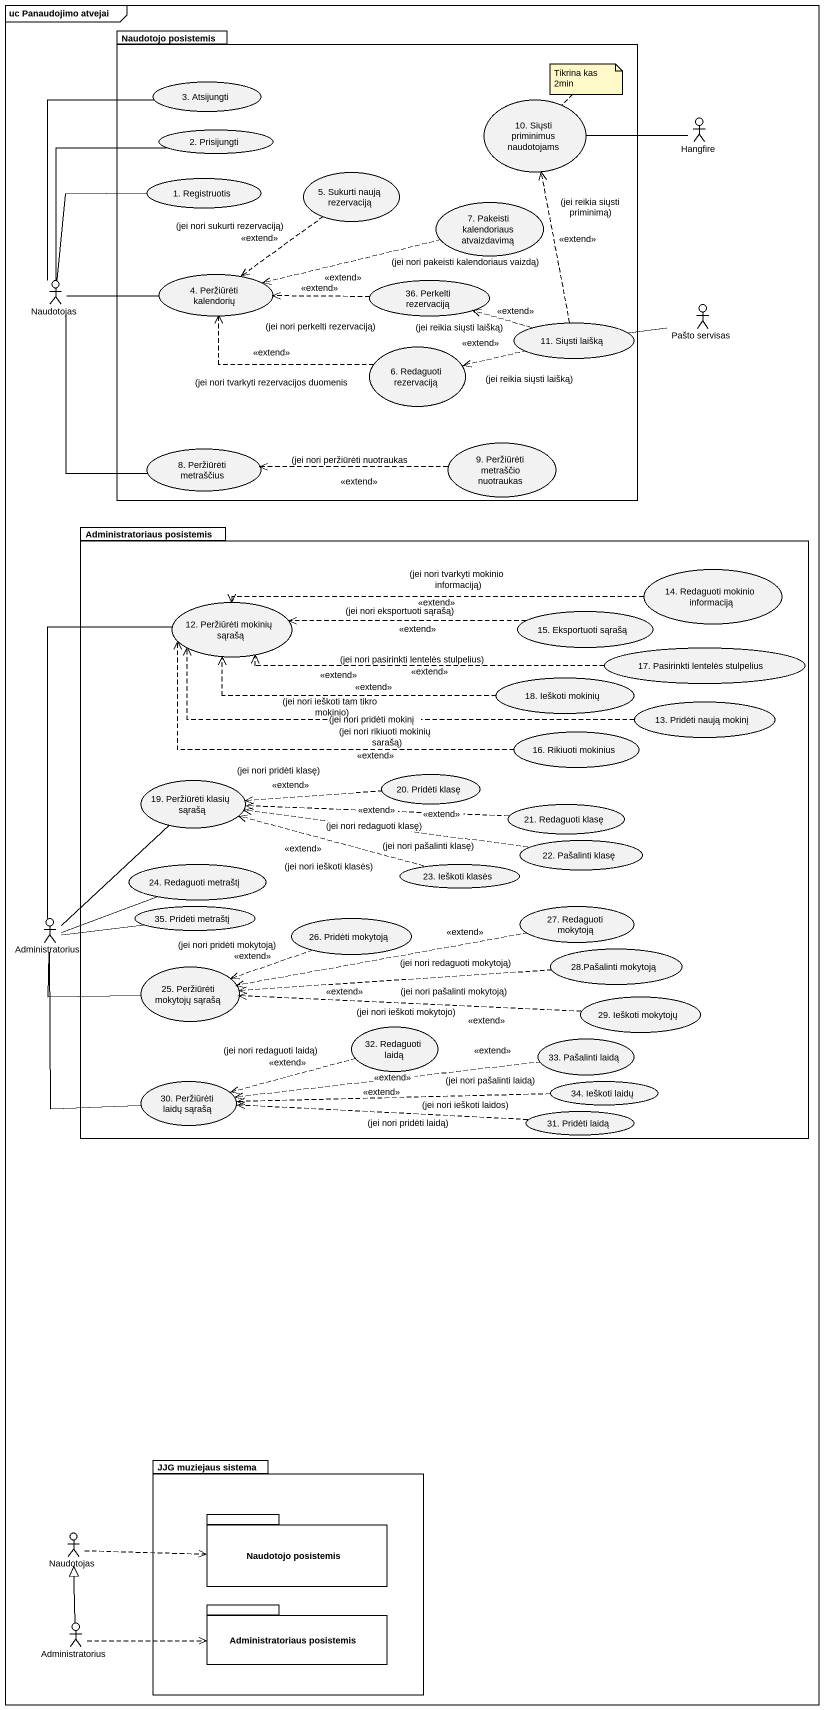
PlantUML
@startuml
mainframe uc Panaudojimo atvejai
package "Naudotojo posistemis" as Naudotojo_posistemis {
  usecase "3. Atsijungti" as u3_Atsijungti
  usecase "10. Siųsti priminimus naudotojams" as u10_Siųsti_priminimus
  usecase "2. Prisijungti" as u2_Prisijungti
  usecase "1. Registruotis" as u1_Registruotis
  usecase "5. Sukurti naują rezervaciją" as u5_Sukurti_naują_rezervaciją
  usecase "7. Pakeisti kalendoriaus atvaizdavimą" as u7_Pakeisti_kalendoriaus
  usecase "4. Peržiūrėti kalendorių" as u4_Peržiūrėti_kalendorių
  usecase "36. Perkelti rezervaciją" as u36_Perkelti_rezervaciją
  usecase "6. Redaguoti rezervaciją" as u6_Redaguoti_rezervaciją
  usecase "11. Siųsti laišką" as u11_Siųsti_laišką
  usecase "8. Peržiūrėti metraščius" as u8_Peržiūrėti_metraščius
  usecase "9. Peržiūrėti metraščio nuotraukas" as u9_Peržiūrėti_metraščio
}
actor Hangfire
actor Naudotojas
actor "Pašto servisas" as Pašto_servisas
package "Administratoriaus posistemis" as Administratoriaus_posistemis {
  usecase "14. Redaguoti mokinio informaciją" as u14_Redaguoti_mokinio
  usecase "12. Peržiūrėti mokinių sąrašą" as u12_Peržiūrėti_mokinių_sąrašą
  usecase "15. Eksportuoti sąrašą" as u15_Eksportuoti_sąrašą
  usecase "17. Pasirinkti lentelės stulpelius" as u17_Pasirinkti_lentelės
  usecase "18. Ieškoti mokinių" as u18_Ieškoti_mokinių
  usecase "16. Rikiuoti mokinius" as u16_Rikiuoti_mokinius
  usecase "13. Pridėti naują mokinį" as u13_Pridėti_naują_mokinį
  usecase "20. Pridėti klasę" as u20_Pridėti_klasę
  usecase "19. Peržiūrėti klasių sąrašą" as u19_Peržiūrėti_klasių_sąrašą
  usecase "21. Redaguoti klasę" as u21_Redaguoti_klasę
  usecase "22. Pašalinti klasę" as u22_Pašalinti_klasę
  usecase "24. Redaguoti metraštį" as u24_Redaguoti_metraštį
  usecase "23. Ieškoti klasės" as u23_Ieškoti_klasės
  usecase "35. Pridėti metraštį" as u35_Pridėti_metraštį
  usecase "26. Pridėti mokytoją" as u26_Pridėti_mokytoją
  usecase "27. Redaguoti mokytoją" as u27_Redaguoti_mokytoją
  usecase "25. Peržiūrėti mokytojų sąrašą" as u25_Peržiūrėti_mokytojų
  usecase "28.Pašalinti mokytoją" as u28_Pašalinti_mokytoją
  usecase "29. Ieškoti mokytojų" as u29_Ieškoti_mokytojų
  usecase "32. Redaguoti laidą" as u32_Redaguoti_laidą
  usecase "33. Pašalinti laidą" as u33_Pašalinti_laidą
  usecase "30. Peržiūrėti laidų sąrašą" as u30_Peržiūrėti_laidų_sąrašą
  usecase "34. Ieškoti laidų" as u34_Ieškoti_laidų
  usecase "31. Pridėti laidą" as u31_Pridėti_laidą
}
actor Administratorius
package "JJG muziejaus sistema" as JJG_muziejaus_sistema {
  package "Naudotojo posistemis" as Naudotojo_posistemis_2 {
  }
  package "Administratoriaus posistemis" as Administratoriaus_posistemis_2 {
  }
}
actor "Naudotojas" as Naudotojas_2
actor "Administratorius" as Administratorius_2
Hangfire -left- u10_Siųsti_priminimus
u5_Sukurti_naują_rezervaciją ..> u4_Peržiūrėti_kalendorių : (jei nori sukurti rezervaciją)\n<<extend>>
u7_Pakeisti_kalendoriaus .left.> u4_Peržiūrėti_kalendorių : (jei nori pakeisti kalendoriaus vaizdą)\n<<extend>>
Naudotojas -up- u3_Atsijungti
Naudotojas -up- u2_Prisijungti
Naudotojas -up- u1_Registruotis
Naudotojas -right- u4_Peržiūrėti_kalendorių
Naudotojas -- u8_Peržiūrėti_metraščius
u36_Perkelti_rezervaciją .left.> u4_Peržiūrėti_kalendorių : <<extend>>\n(jei nori perkelti rezervaciją)
u6_Redaguoti_rezervaciją .left.> u4_Peržiūrėti_kalendorių : <<extend>>\n(jei nori tvarkyti rezervacijos duomenis
u11_Siųsti_laišką .up.> u10_Siųsti_priminimus : (jei reikia siųsti priminimą)\n<<extend>>
u11_Siųsti_laišką .left.> u36_Perkelti_rezervaciją : <<extend>>\n(jei reikia siųsti laišką)
u11_Siųsti_laišką -right- Pašto_servisas
u11_Siųsti_laišką .left.> u6_Redaguoti_rezervaciją : <<extend>>\n(jei reikia siųsti laišką)
u9_Peržiūrėti_metraščio .left.> u8_Peržiūrėti_metraščius : (jei nori peržiūrėti nuotraukas\n<<extend>>
u14_Redaguoti_mokinio .left.> u12_Peržiūrėti_mokinių_sąrašą : (jei nori tvarkyti mokinio informaciją)\n<<extend>>
u15_Eksportuoti_sąrašą .left.> u12_Peržiūrėti_mokinių_sąrašą : (jei nori eksportuoti sąrašą)\n<<extend>>
u17_Pasirinkti_lentelės .left.> u12_Peržiūrėti_mokinių_sąrašą : (jei nori pasirinkti lentelės stulpelius)\n<<extend>>
u18_Ieškoti_mokinių .left.> u12_Peržiūrėti_mokinių_sąrašą : <<extend>>\n(jei nori ieškoti tam tikro mokinio)
u16_Rikiuoti_mokinius .left.> u12_Peržiūrėti_mokinių_sąrašą : (jei nori rikiuoti mokinių sarašą)\n<<extend>>
u13_Pridėti_naują_mokinį .left.> u12_Peržiūrėti_mokinių_sąrašą : <<extend>>\n(jei nori pridėti mokinį
u20_Pridėti_klasę .left.> u19_Peržiūrėti_klasių_sąrašą : (jei nori pridėti klasę)\n<<extend>>
u21_Redaguoti_klasę .left.> u19_Peržiūrėti_klasių_sąrašą : <<extend>>\n(jei nori redaguoti klasę)
u22_Pašalinti_klasę .left.> u19_Peržiūrėti_klasių_sąrašą : <<extend>>\n(jei nori pašalinti klasę)
u23_Ieškoti_klasės .left.> u19_Peržiūrėti_klasių_sąrašą : <<extend>>\n(jei nori ieškoti klasės)
Administratorius -up- u12_Peržiūrėti_mokinių_sąrašą
Administratorius -up- u19_Peržiūrėti_klasių_sąrašą
Administratorius -right- u24_Redaguoti_metraštį
Administratorius -right- u35_Pridėti_metraštį
Administratorius -right- u25_Peržiūrėti_mokytojų
Administratorius -- u30_Peržiūrėti_laidų_sąrašą
u26_Pridėti_mokytoją .left.> u25_Peržiūrėti_mokytojų : (jei nori pridėti mokytoją)\n<<extend>>
u27_Redaguoti_mokytoją .left.> u25_Peržiūrėti_mokytojų : <<extend>>\n(jei nori redaguoti mokytoją)
u28_Pašalinti_mokytoją .left.> u25_Peržiūrėti_mokytojų : <<extend>>\n(jei nori pašalinti mokytoją)
u29_Ieškoti_mokytojų .left.> u25_Peržiūrėti_mokytojų : (jei nori ieškoti mokytojo)\n<<extend>>
u32_Redaguoti_laidą .left.> u30_Peržiūrėti_laidų_sąrašą : (jei nori redaguoti laidą)\n<<extend>>
u33_Pašalinti_laidą .left.> u30_Peržiūrėti_laidų_sąrašą : <<extend>>\n(jei nori pašalinti laidą)
u34_Ieškoti_laidų .left.> u30_Peržiūrėti_laidų_sąrašą : <<extend>>\n(jei nori ieškoti laidos)
u31_Pridėti_laidą .left.> u30_Peržiūrėti_laidų_sąrašą : <<extend>>\n(jei nori pridėti laidą)
Naudotojas_2 .right.> Naudotojo_posistemis_2
Administratorius_2 -up-|> Naudotojas_2
Administratorius_2 .right.> Administratoriaus_posistemis_2
note top of u10_Siųsti_priminimus : Tikrina kas 2min
@enduml
